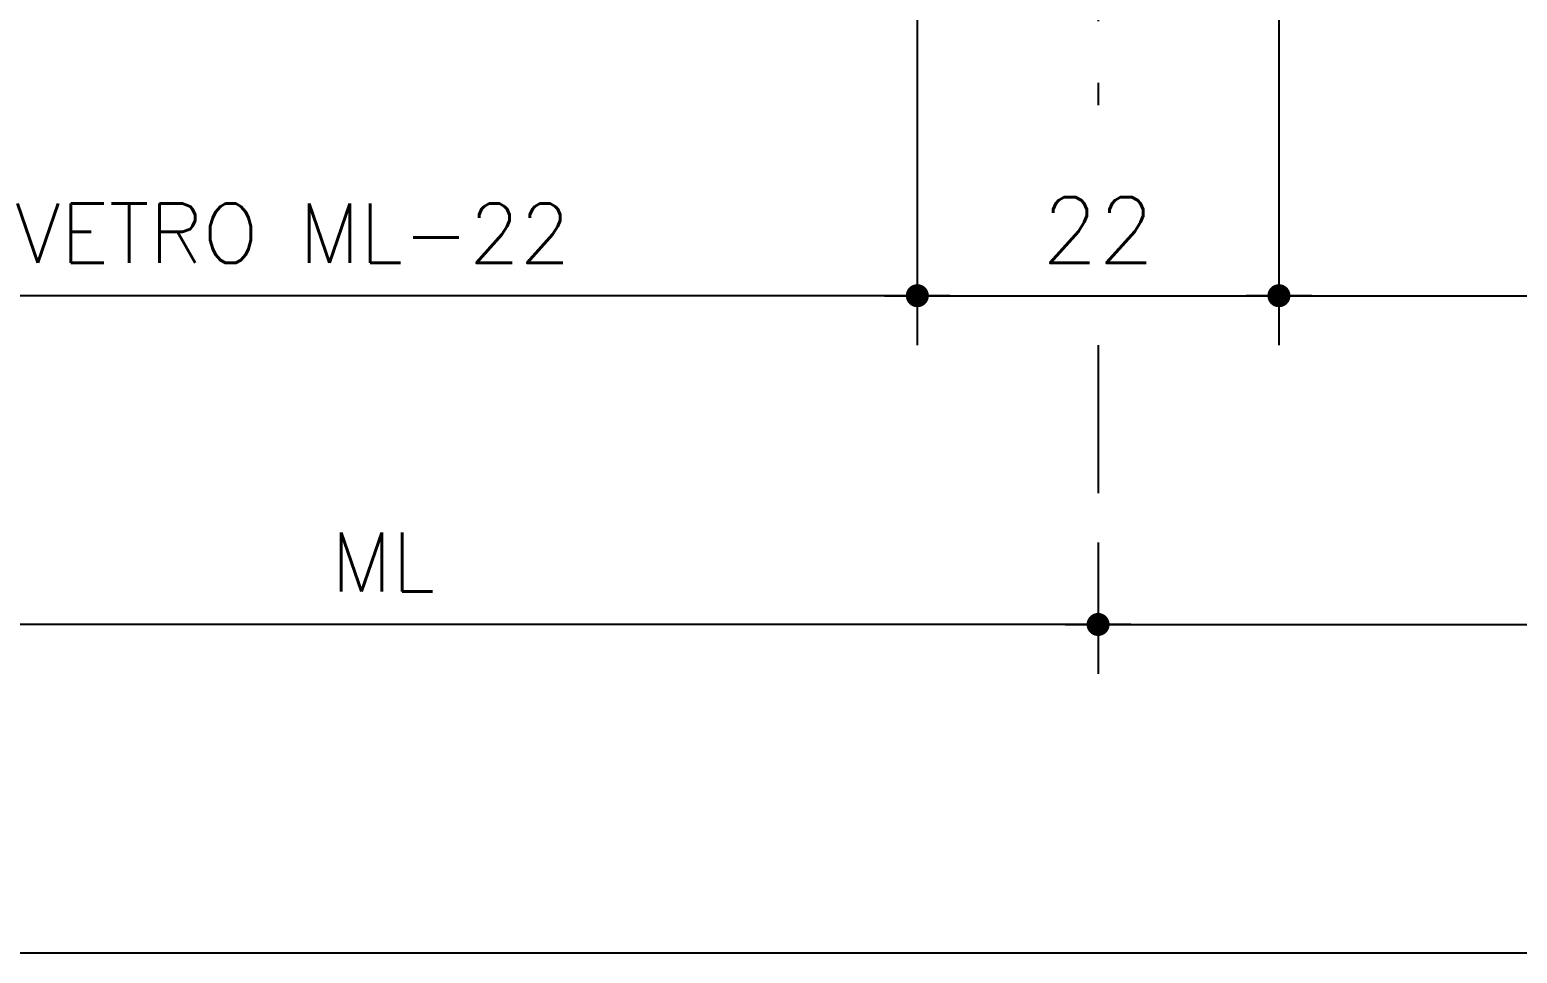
# Model space of a CAD drawing. Extents: x 0 to 1130, y -960 to 577.
# Drawn here: x 275.3 to 320.55, y -320 to -291.91 of the extents above; entities that cross this region are included whole.
import ezdxf

# ---------------------------------------------------------------- set-up
doc = ezdxf.new("R2010")
doc.units = 0
doc.header["$LTSCALE"] = 7.5
doc.header["$MEASUREMENT"] = 0
doc.linetypes.add('CENTER', pattern=[2, 1.25, -0.25, 0.25, -0.25])
doc.layers.get('0').update_dxf_attribs({"linetype": 'CONTINUOUS'})
doc.layers.get('DEFPOINTS').update_dxf_attribs({"linetype": 'CONTINUOUS'})
for name, color, linetype in [('ASSI', 1, 'CENTER'), ('MARCHIO', 7, 'CONTINUOUS'), ('QUOTE', 254, 'CONTINUOUS')]:
    doc.layers.add(name, color=color, linetype=linetype)
doc.styles.get("Standard").update_dxf_attribs({"font": 'romans.shx'})
doc.dimstyles.new('SCALA_1-2$0', dxfattribs={"dimtxt": 2, "dimasz": 1, "dimexe": 1.5, "dimexo": 1.5, "dimgap": 1, "dimtad": 3, "dimlfac": 2, "dimdsep": 46, "dimtxsty": 'Standard', "dimblk1": 'PUNTO', "dimblk2": 'PUNTO', "dimsah": 1, "dimcen": 0, "dimclrt": 2, "dimaunit": 1, "dimadec": 0, "dimazin": 0, "dimtfac": 0.7, "dimtmove": 0, "dimatfit": 3, "dimldrblk": 'PUNTO', "dimfxl": 1, "dimtolj": 2, "dimarcsym": 0})

# ---------------------------------------------------------------- blocks, each defined once
blk = doc.blocks.new('PUNTO')
blk.add_line((-1, 0), (1, 0))
at = {"const_width": 0.35}
blk.add_lwpolyline([(-0.1750000000000114, 0, 1), (0.1750000000000114, 0, 1)], format="xyb", close=True, dxfattribs=at)
blk = doc.blocks.new('*D102')
at = {"layer": 'DEFPOINTS', "color": 0, "transparency": 16777216}
for p in [(313.2974432438364, -279.0000002968043), (302.2974432438363, -279.249999779815), (313.2974432438364, -299.9999999999999)]:
    blk.add_point(p, dxfattribs=at)
at = {"layer": 'QUOTE', "color": 0, "lineweight": -2, "transparency": 16777216}
for p, q in [((313.2974432438364, -280.5000002968043), (313.2974432438364, -301.4999999999999)), ((302.2974432438363, -280.749999779815), (302.2974432438363, -301.4999999999999)), ((303.2974432438363, -299.9999999999999), (312.2974432438364, -299.9999999999999))]:
    blk.add_line(p, q, dxfattribs=at)
at = {"layer": 'QUOTE', "color": 0, "lineweight": -2, "transparency": 16777216, "rotation": 180}
blk.add_blockref('PUNTO', (302.2974432438363, -299.9999999999999), dxfattribs=at)
at = {"layer": 'QUOTE', "color": 0, "lineweight": -2, "transparency": 16777216}
blk.add_blockref('PUNTO', (313.2974432438364, -299.9999999999999), dxfattribs=at)
at = {"layer": 'QUOTE', "color": 2, "transparency": 16777216, "insert": (307.7974432438363, -297.9999999999999), "char_height": 2, "attachment_point": 5}
blk.add_mtext('\\A2;22', dxfattribs=at)
blk = doc.blocks.new('*D103')
at = {"layer": 'DEFPOINTS', "color": 0, "transparency": 16777216}
for p in [(302.2974432438363, -279.249999779815), (265.2974432438364, -280.999999779815), (265.2974432438364, -299.9999999999999)]:
    blk.add_point(p, dxfattribs=at)
at = {"layer": 'QUOTE', "color": 0, "lineweight": -2, "transparency": 16777216}
for p, q in [((302.2974432438363, -280.749999779815), (302.2974432438363, -301.4999999999999)), ((301.2974432438363, -299.9999999999999), (265.2974432438364, -299.9999999999999))]:
    blk.add_line(p, q, dxfattribs=at)
blk.add_blockref('PUNTO', (302.2974432438363, -299.9999999999999), dxfattribs=at)
at = {"layer": 'QUOTE', "color": 2, "transparency": 16777216, "insert": (283.2974432438363, -298.1), "char_height": 1.8, "attachment_point": 5}
blk.add_mtext('\\A2;VETRO ML-22', dxfattribs=at)
blk = doc.blocks.new('_None')
blk = doc.blocks.new('*D104')
at = {"layer": 'DEFPOINTS', "color": 0, "transparency": 16777216}
for p in [(265.2974432438364, -280.999999779815), (307.7974330725676, -306.0042601360645), (265.2974432438364, -309.9999999999999)]:
    blk.add_point(p, dxfattribs=at)
at = {"layer": 'QUOTE', "color": 0, "lineweight": -2, "transparency": 16777216}
for p, q in [((307.7974330725676, -307.5042601360645), (307.7974330725676, -311.4999999999999)), ((306.7974330725676, -309.9999999999999), (265.2974432438364, -309.9999999999999))]:
    blk.add_line(p, q, dxfattribs=at)
blk.add_blockref('PUNTO', (307.7974330725676, -309.9999999999999), dxfattribs=at)
at = {"layer": 'QUOTE', "color": 2, "transparency": 16777216, "insert": (286.047438158202, -308.1), "char_height": 1.8, "attachment_point": 5}
blk.add_mtext('\\A2;ML', dxfattribs=at)
blk = doc.blocks.new('*D75')
at = {"layer": 'DEFPOINTS', "color": 0, "transparency": 16777216}
for p in [(416.2995956576717, -244.750000296804), (313.2974432438364, -279.0000002968043), (416.2995956576717, -299.9999999999999)]:
    blk.add_point(p, dxfattribs=at)
at = {"layer": 'QUOTE', "color": 0, "lineweight": -2, "transparency": 16777216}
for p, q in [((313.2974432438364, -280.5000002968043), (313.2974432438364, -301.4999999999999)), ((314.2974432438364, -299.9999999999999), (416.2995956576717, -299.9999999999999))]:
    blk.add_line(p, q, dxfattribs=at)
at = {"layer": 'QUOTE', "color": 0, "lineweight": -2, "transparency": 16777216, "rotation": 180}
blk.add_blockref('PUNTO', (313.2974432438364, -299.9999999999999), dxfattribs=at)
at = {"layer": 'QUOTE', "color": 2, "transparency": 16777216, "insert": (365.298519450754, -298.0999999999999), "char_height": 1.8, "attachment_point": 5}
blk.add_mtext('\\A2;TELAIO ML-60', dxfattribs=at)
blk = doc.blocks.new('*D76')
at = {"layer": 'DEFPOINTS', "color": 0, "transparency": 16777216}
for p in [(416.2995956576717, -244.750000296804), (307.7974330725676, -309.0042601360644), (416.2995956576717, -309.9999999999999)]:
    blk.add_point(p, dxfattribs=at)
at = {"layer": 'QUOTE', "color": 0, "lineweight": -2, "transparency": 16777216}
for p, q in [((308.7974330725676, -309.9999999999999), (416.2995956576717, -309.9999999999999)), ((307.7974330725676, -310.5042601360644), (307.7974330725676, -311.4999999999999))]:
    blk.add_line(p, q, dxfattribs=at)
at = {"layer": 'QUOTE', "color": 0, "lineweight": -2, "transparency": 16777216, "rotation": 180}
blk.add_blockref('PUNTO', (307.7974330725676, -309.9999999999999), dxfattribs=at)
at = {"layer": 'QUOTE', "color": 2, "transparency": 16777216, "insert": (362.5485143651197, -308.0999999999999), "char_height": 1.8, "attachment_point": 5}
blk.add_mtext('\\A2;ML', dxfattribs=at)

msp = doc.modelspace()

# ---------------------------------------------------------------- linework, layer by layer
at = {"layer": 'ASSI'}
for p, q in [((307.7974432438364, -203.527235155659), (307.7974432438364, -294.202044949706)), ((307.7974330725676, -301.5060551426632), (307.7974330725676, -306.0042601360645))]:
    msp.add_line(p, q, dxfattribs=at)
at = {"layer": 'MARCHIO'}
msp.add_lwpolyline([(230, -320), (230, -23), (440, -23), (440, -320)], close=True, dxfattribs=at)

# ---------------------------------------------------------------- dimensions: what is measured, and where the dimension line sits
at = {"layer": 'QUOTE'}
for base, p1, p2, text, override, picture, middle in [((416.2995956576717, -309.9999999999999), (307.7974330725676, -309.0042601360644), (416.2995956576717, -244.750000296804), 'ML', {"dimtxt": 1.8, "dimblk2": 'None', "dimse2": 1}, '*D76', (362.5485143651197, -308.0999999999999)), ((416.2995956576717, -299.9999999999999), (313.2974432438364, -279.0000002968043), (416.2995956576717, -244.750000296804), 'TELAIO ML-60', {"dimtxt": 1.8, "dimblk2": 'None', "dimse2": 1}, '*D75', (365.298519450754, -298.0999999999999)), ((265.2974432438364, -299.9999999999999), (302.2974432438363, -279.249999779815), (265.2974432438364, -280.999999779815), 'VETRO ML-22', {"dimtxt": 1.8, "dimblk2": 'None', "dimse2": 1, "dimsd2": 0}, '*D103', (283.2974432438363, -298.1)), ((265.2974432438364, -309.9999999999999), (307.7974330725676, -306.0042601360645), (265.2974432438364, -280.999999779815), 'ML', {"dimtxt": 1.8, "dimblk2": 'None', "dimse2": 1}, '*D104', (286.047438158202, -308.1))]:
    dim = msp.add_linear_dim(base=base, p1=p1, p2=p2, text=text, dimstyle='SCALA_1-2$0', override=override, dxfattribs=at)
    dim.commit()
    dim.dimension.update_dxf_attribs({"geometry": picture, "text_midpoint": middle})
dim = msp.add_linear_dim(base=(313.2974432438364, -299.9999999999999), p1=(302.2974432438363, -279.249999779815), p2=(313.2974432438364, -279.0000002968043), dimstyle='SCALA_1-2$0', dxfattribs=at)
dim.commit()
dim.dimension.update_dxf_attribs({"geometry": '*D102', "text_midpoint": (307.7974432438363, -297.9999999999999)})

doc.saveas('drawing.dxf')
